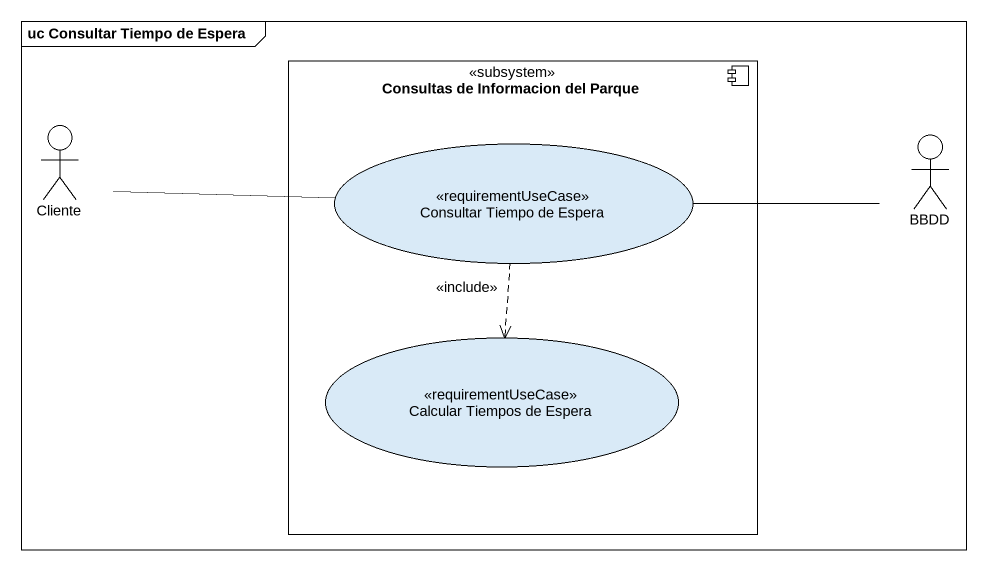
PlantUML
@startuml
mainframe uc Consultar Tiempo de Espera
component "Consultas de Informacion del Parque" as Consultas_de_Informacion <<subsystem>> {
  usecase "Consultar Tiempo de Espera" as Consultar_Tiempo_de_Espera <<requirementUseCase>>
  usecase "Calcular Tiempos de Espera" as Calcular_Tiempos_de_Espera <<requirementUseCase>>
}
actor Cliente
actor BBDD
Cliente -right- Consultar_Tiempo_de_Espera
Consultar_Tiempo_de_Espera -right- BBDD
Consultar_Tiempo_de_Espera ..> Calcular_Tiempos_de_Espera : <<include>>
@enduml
